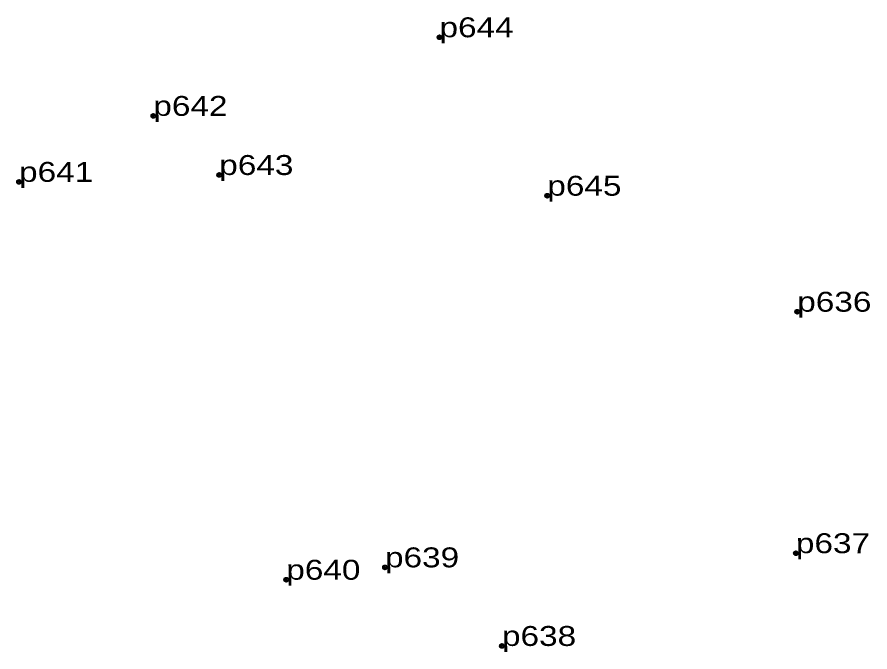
# Model space of a CAD drawing. Header units: metres. Extents: x 537581 to 549531, y 1833517 to 1838960.
# Drawn here: x 548096.9 to 548173.9, y 1836757.7 to 1836815.1 of the extents above; entities that cross this region are included whole.
import ezdxf

# ---------------------------------------------------------------- set-up
doc = ezdxf.new("R2010")
doc.units = ezdxf.units.M
doc.header["$LTSCALE"] = 0.72
doc.header["$PDMODE"] = 32
doc.header["$PDSIZE"] = 0.36
doc.layers.add('12', color=7, linetype='Continuous')
doc.layers.add('7', color=7, linetype='Continuous')

msp = doc.modelspace()

# ---------------------------------------------------------------- linework, layer by layer
at = {"layer": '7'}
for p in [(548135.07, 1836813.25), (548109.24, 1836806.15), (548097.12, 1836800.19), (548115.19, 1836800.81), (548144.8, 1836798.94), (548167.36, 1836788.46), (548167.24, 1836766.65), (548130.15, 1836765.37), (548121.24, 1836764.25), (548140.71, 1836758.27)]:
    msp.add_point(p, dxfattribs=at)

# ---------------------------------------------------------------- texts
at = {"layer": '12', "width": 1.25}
for s, p in [('p644', (548135.07, 1836813.25)), ('p642', (548109.24, 1836806.15)), ('p641', (548097.12, 1836800.19)), ('p643', (548115.19, 1836800.81)), ('p645', (548144.8, 1836798.94)), ('p636', (548167.36, 1836788.46)), ('p637', (548167.24, 1836766.65)), ('p639', (548130.15, 1836765.37)), ('p640', (548121.24, 1836764.25)), ('p638', (548140.71, 1836758.27))]:
    msp.add_text(s, height=1.8, dxfattribs=at).set_placement(p)

doc.saveas('drawing.dxf')
